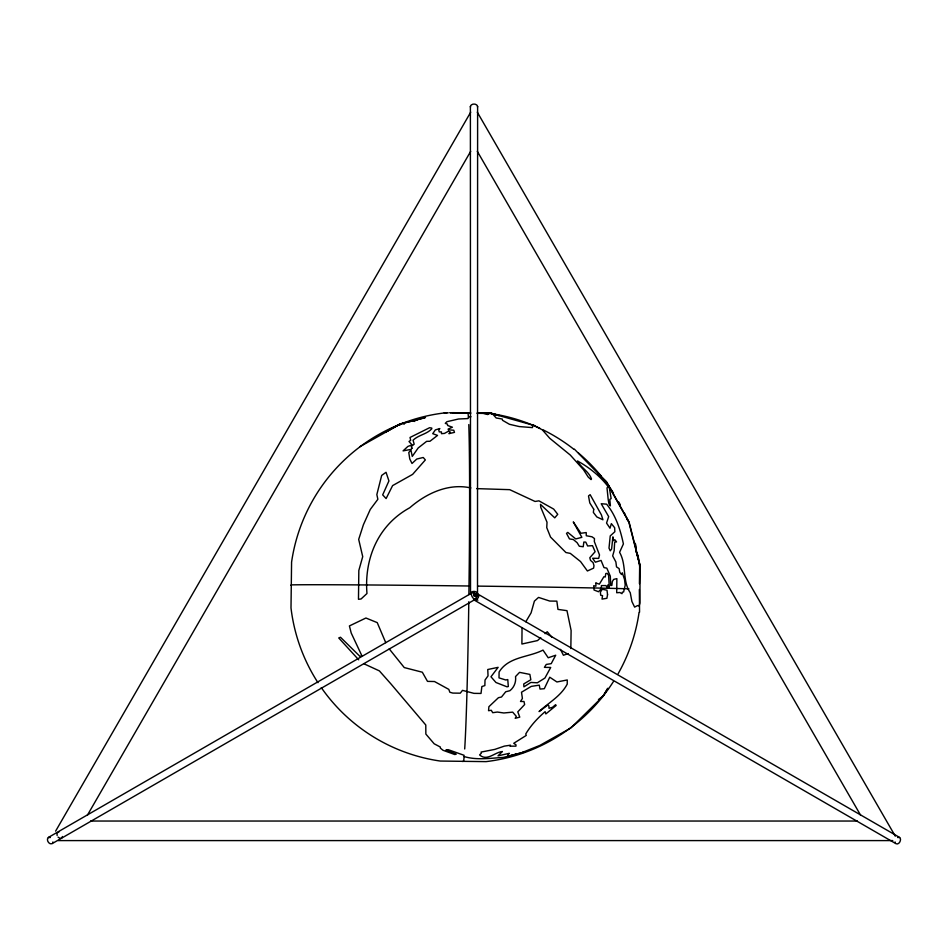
<?xml version="1.0" encoding="UTF-8"?>
<svg xmlns="http://www.w3.org/2000/svg" width="948" height="948" viewBox="0 0 948 948"><rect width="100%" height="100%" fill="white"/><g stroke="black" fill="none" stroke-linecap="round" stroke-linejoin="round"><path stroke-width="1.42" d="M474.012 593.804L474.012 595.865L476.714 596.422C475.552 605.334 466.606 589.834 474.901 593.294L474.012 593.804L475.825 595.901L477.508 594.432L477.614 106.472C477.022 103.225 470.978 103.225 470.386 106.472L470.516 594.432M522.04 628.074L521.898 644.024L537.552 640.564L540.775 637.625M468.786 601.755L468.703 608.912A175.593 3.674 -89.3 0 1 464.698 748.979M468.881 594.586L469.272 563.076A175.593 3.674 -89.3 0 0 468.786 424.574M639.426 583.755L639.651 566.572A175.593 175.546 70.9 0 0 639.07 562.2M639.556 612.23L639.355 589.49M570.838 648.55L571.111 630.467L566.975 610.666L557.969 609.398L556.843 601.139L549.733 601.056L538.547 597.406L534.388 601.139L531.093 612.846L525.82 621.734M574.417 449.174L606.412 481.999L628.82 521.981L640.125 566.406L639.888 603.058L639.106 606.056L637.518 605.594L634.627 607.123L631.901 601.494L630.254 592.725C622.125 581.065 626.829 564.83 619.577 552.329L623.405 543.939C620.43 529.896 615.856 515.333 606.601 504.17L601.21 503.72L608.675 516.624L606.542 523.071L610.014 528.214L611.341 523.616L614.648 527.704L614.849 531.745L610.239 535.904L608.995 548.122L610.239 550.835L611.602 549.034L612.906 536.841L613.534 540.668L614.814 539.685L616.567 541.901L614.671 542.043L614.174 550.622L612.669 555.895L615.88 561.963L616.52 566.904L619.115 568.599L619.767 572.26L621.521 574.547L622.291 572.805L624.519 579.429L625.218 585.117L623.618 591.943L622.303 592.204L622.018 593.673L619.826 592.5L616.698 592.749L616.875 578.624L613.676 579.394L612.313 581.551L611.863 585.366L610.725 585.52L610.311 576.159L606.803 568.136L603.995 567.615L601.056 560.422L595.356 562.2L592.63 558.254L598.686 558.396L599.515 554.971L594.325 541.533L594.479 538.547L591.99 536.793L586.279 535.739L586.208 532.563L580.911 533.262L573.279 521.91L581.871 537.338L575.732 538.938L567.816 532.397L566.513 533.38L569.475 538.914L573.362 539.542L577.142 542.742L579.311 546.249L583.221 546.747L583.85 542.031L585.793 542.126L587.594 545.965L592.512 545.681L595.107 551.736L589.798 557.744L590.533 560.398L593.081 562.602L593.981 565.601L593.614 568.125L587.404 570.98L580.555 561.572L570.317 553.395L565.92 552.53L550.539 537.066L546.747 527.633L547.02 522.241L540.775 507.334L540.502 504.383L554.746 517.845L557.744 514.314L553.668 509.076L538.926 500.84L535.039 501.456L509.716 489.666L476.619 488.623M508.175 756.184L508.258 754.264L509.384 753.328L498.008 755.829L502.357 751.515C494.714 752.238 487.059 761.647 479.617 754.928L481.383 753.115L481.086 752.072L494.809 749.394L504.431 746.1L510.474 745.199L509.882 746.171L515.937 746.147L516.032 744.855L513.733 743.303L526.259 735.411L525.749 733.977C530.916 725.315 537.504 718.252 545.112 711.664L545.847 713.927L556.144 705.478L555.599 704.684L552.459 707.35L548.999 708.286L548.88 705.739L547.695 705.134L539.068 711.581C548.726 702.539 560.73 696.413 567.224 684.124L567.26 679.965L556.914 681.968L549.745 677.216L544.306 688.71L540.005 689.066L539.27 685.143L531.271 686.388L521.507 692.218L522.407 698.475L520.488 701.484L523.983 701.496L524.659 704.53L517.786 711.865L519.765 717.138L515.202 718.3L516.293 716.344L512.69 712.138L503.838 712.979L497.356 712.043L492.735 712.695L491.254 710.277L488.552 710.704L488.895 706.71L498.435 697.692L501.492 697.017L505.722 691.767L509.882 690.713C514.219 687.336 516.245 681.944 515.534 676.564L519.563 672.357L529.873 674.407L530.833 679.74L523.734 683.946L523.9 686.862L530.856 682.442L537.362 682.785L544.922 678.057L550.705 667.475L544.401 667.345L546.261 664.43L551.226 663.659L555.706 655.222L548.217 657.77L543.003 650.103C528.522 657.497 508.531 656.549 499.098 672.025L499.015 677.879L505.794 679.989L507.773 679.562L508.306 686.506L507.026 686.826L495.97 682.501L490.969 676.777L498.127 667.333L487.758 669.513L488.042 675.853L485.021 680.06L484.855 685.57L481.88 686.553L481.003 693.45L473.941 693.355L462.494 690.357L460.278 693.178L452.824 693.083L449.85 692.253L448.807 689.374L434.504 681.529L427.501 681.375L422.322 672.215L404.263 667.57L389.225 648.882M609.09 486.312L611.14 498.541L609.813 499.43L610.394 505.853L608.948 503.898L608.178 499.335L607.016 487.959L608 486.49C600.155 476.145 588.874 467.115 577.486 461.012C581.171 467.968 588.767 471.31 591.505 478.965L591.066 479.581L588.258 477.128L583.506 469.734L570.258 455.028L549.757 438.296L542.351 429.847L532.847 424.905L532.432 427.607L519.196 426.564L509.443 424.289L502.535 420.308L502.227 419.016L496.183 417.985L492.984 414.383C492.569 412.048 487.876 413.707 486.217 413.162M52.768 842.701L52.91 841.954M62.213 837.25L62.367 836.503M477.496 107.1L477.614 106.472M474.012 595.865L474.901 593.294M55.612 831.147L470.706 112.172M87.323 815.339L470.706 151.301M399.89 425.024L401.087 423.792M545.076 633.691L547.233 631.735L551.748 637.103M48.348 837.463C45.836 839.608 48.846 844.834 51.962 843.732L474 600.084C477.117 601.186 480.126 595.972 477.626 593.827C477.057 590.557 470.99 590.545 470.398 593.804L48.348 837.463L50.351 837.522M61.893 837.854L60.127 838.459L58.053 837.12M474.901 594.337L475.612 593.875M475.813 596.944L476.714 596.422M392.828 428.034L393.87 427.43M359.742 446.781L399.712 424.372M598.449 699.541L602.999 696.211L607.822 688.26L603.224 696.128L570.826 728.005L539.839 745.424L521.127 752.902M409.998 421.505L425.522 417.582M467.032 413.364L468.004 413.032A175.593 3.674 -89.3 0 1 468.419 417.345M290.811 585.212L291.771 584.88A175.593 1.327 0.7 0 1 446.081 585.71L468.987 585.994M462.648 761.505L463.619 761.173A175.593 3.674 -89.3 0 0 464.082 757.191M512.335 755.189L514.646 754.596M897.649 837.522C902.851 835.982 900.138 845.545 896.038 843.732L473.526 599.669M568.326 653.575L563.408 655.258L560.446 649.344M514.48 754.62L512.524 755.129L514.207 754.667M418.578 419.3L412.048 420.959M424.562 417.772L399.973 424.04L385.421 432.146L399.748 424.123L413.695 420.568M508.104 756.208C547.743 746.171 506.825 756.528 503.305 757.428C490.91 758.092 476.666 760.486 463.821 756.457L464.129 755.319L448.143 749.655L445.868 750.058L456.213 754.181L454.791 754.537L443.024 750.283L440.31 748.067L440.358 747.048L434.172 743.789L425.853 734.06L425.782 724.995L391.014 684.018L379.378 670.888L364.162 663.884M515.38 754.359L518.414 753.577M478.859 413.103L489.725 413.091L487.758 414.549L482.212 412.996L478.645 412.984M90.617 821.039L857.383 821.039M58.148 840.592L892.743 840.592M477.851 413.115L490.637 413.209L499.229 415.568L490.507 413.257L476.891 413.174M453.5 412.913L458.37 412.961M446.97 412.842L444.209 412.818L448.262 412.854M453.867 412.925L470.824 413.103M453.191 413.02L470.386 413.233M477.543 413.328L490.424 413.494A175.593 175.546 70.9 0 1 539.91 428.33M470.966 416.741L468.869 416.717L468.016 418.566L458.512 419.004L446.923 421.694L445.264 423.341L447.409 424.088L447.634 425.51L452.421 427.216L448.191 429.041L448.309 429.811L453.76 430.25L454.483 432.371L448.914 433.674L450.478 432.181L448.523 431.174L444.482 433.414L441.46 433.674L441.424 431.885L439.244 431.897L438.723 429.811L439.86 428.567L435.357 429.894L432.726 433.686L437.549 435.405L429.954 441.27L426.647 441.341L418.139 448.013L412.262 456.415L410.958 450.229L408.778 452.492L409.773 458.986L412.013 463.477L416.753 459.045L423.246 457.481L425.344 459.934L412.617 474.379L392.591 485.613L386.109 498.565L382.684 494.868L388.929 480.92L386.037 472.294L381.677 475.434L376.842 494.595L377.873 499.276L370.277 509.443L363.416 524.706L358.688 539.388L362.717 556.642L358.83 570.447L358.474 599.302L361.081 598.97L366.971 593.507C364.103 558.562 378.134 524.991 409.761 507.761C426.327 493.339 448.594 482.935 470.86 487.947M477.579 586.113L491.905 586.291A175.593 1.327 0.7 0 1 628.915 588.85M59.084 831.823L56.987 833.031L57.117 835.496M490.91 413.328L535.028 425.747M477.022 593.614L899.652 837.463M412.973 420.77L414.833 421.469M402.545 423.424L404.215 424.218M476.192 595.071L478.752 596.553M475.28 598.733L477.839 600.214M358.7 659.808L338.732 637.957L340.498 637.257L359.967 656.395L361.828 655.672L351.198 632.991L349.409 625.941L365.928 618.013L377.233 622.623L385.753 642.673M477.294 112.172L895.291 836.183M477.294 151.301L860.677 815.339M610.595 490.175L606.258 481.975L597.655 472.697L598.401 474.367L606.59 481.857L629.034 521.898L640.35 566.371M640.184 566.43L635.847 550.077L636.238 552.056M470.386 106.472L470.504 107.1M895.09 841.954L895.232 842.701M321.277 687.596A175.593 175.546 70.9 0 0 440.216 761.043L486.04 761.623A175.593 175.546 70.9 0 0 613.51 681.434M317.971 682.679A175.593 175.546 70.9 0 1 291 607.964L291.581 562.128A175.593 175.546 70.9 0 1 444.6 412.913M542.576 429.61A175.593 175.546 70.9 0 1 573.943 449.34M578.505 453.061A175.593 175.546 70.9 0 1 601.399 476.358M604.149 479.83A175.593 175.546 70.9 0 1 613.486 493.114M618.807 502.073A175.593 175.546 70.9 0 1 620.241 504.692M624.234 512.678A175.593 175.546 70.9 0 1 625.467 515.368M626.652 518.07A175.593 175.546 70.9 0 1 627.789 520.784M635.267 543.263A175.593 175.546 70.9 0 1 636.333 547.612M637.862 554.9A175.593 175.546 70.9 0 1 638.62 559.273M639.07 612.408A175.593 175.546 70.9 0 1 618.108 673.767M595.925 583.044L595.889 586.184L593.732 585.71L594.041 590.011L598.496 591.742L601.352 588.72L601.388 585.58L606.009 585.58L607.028 587.404L607.952 584.892L609.327 588.092L608.604 575.294L607.206 573.327L605.808 573.552L605.215 576.988L603.864 576.763L599.373 584.146L595.925 583.044M607.55 594.657L606.886 598.295L602.016 599.1L602.549 595.652L600.677 595.237L600.404 592.121L602.264 589.253L606.993 590.201L607.55 594.657M593.721 509.218L593.365 512.43L596.837 516.933L602.916 519.765L601.399 514.871L590.142 494.678L588.507 495.934L589.786 502.914L593.721 509.218M411.989 448.179L410.911 449.423L403.078 450.869L407.865 446.449L412.036 444.885L409.015 441.495L410.674 440.322L410.034 437.466L429.574 427.726L431.767 428.069L431.79 428.828C426.6 434.362 418.554 434.895 413.067 440.228L414.169 444.185L411.266 446.555L411.989 448.179M453.44 412.676L449.802 412.724L470.564 412.984L453.44 412.676"/></g></svg>
